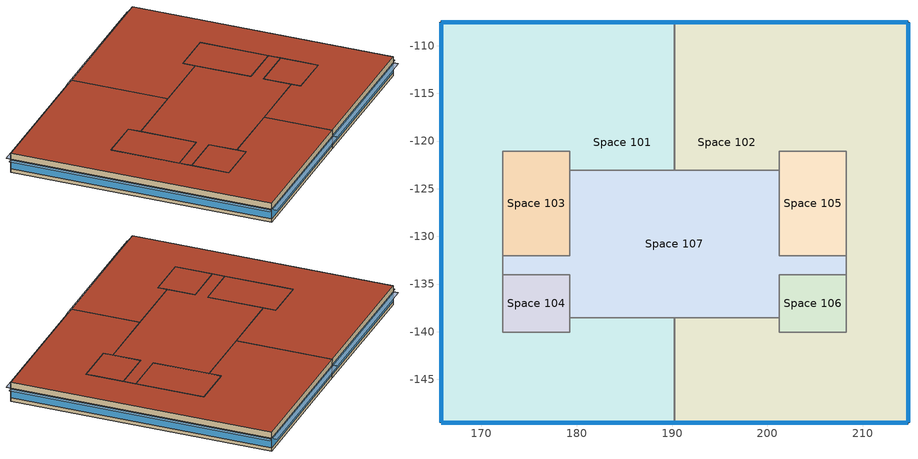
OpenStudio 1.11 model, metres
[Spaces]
Space 101
 floor ground: 190.26,-107.54 190.26,-123.04 179.26,-123.04 179.26,-121.04 172.26,-121.04 172.26,-140.04 179.26,-140.04 179.26,-138.54 190.26,-138.54 190.26,-149.54 165.76,-149.54 165.76,-107.54 z0
 wall outside: 190.26,-107.54 165.76,-107.54 165.76,-149.54 190.26,-149.54 z0:3.2
 wall to Space 107: 190.26,-138.54 179.26,-138.54 / 179.26,-123.04 190.26,-123.04 / 172.26,-134.04 172.26,-132.04 z0:3.2
 wall to Space 102: 190.26,-149.54 190.26,-138.54 / 190.26,-123.04 190.26,-107.54 z0:3.2
 wall to Space 103: 172.26,-132.04 172.26,-123.04 172.26,-121.04 179.26,-121.04 179.26,-123.04 z0:3.2
 wall to Space 104: 179.26,-138.54 179.26,-140.04 172.26,-140.04 172.26,-134.04 z0:3.2
 window: 190.23,-107.54 165.78,-107.54 / 165.76,-107.57 165.76,-149.52 / 165.78,-149.54 190.23,-149.54 z0.6:2.2
 roof outside: 190.26,-149.54 190.26,-138.54 179.26,-138.54 179.26,-140.04 172.26,-140.04 172.26,-121.04 179.26,-121.04 179.26,-123.04 190.26,-123.04 190.26,-107.54 165.76,-107.54 165.76,-149.54 z3.2
Space 102
 floor ground: 214.76,-107.54 214.76,-149.54 190.26,-149.54 190.26,-138.54 201.26,-138.54 201.26,-140.04 208.26,-140.04 208.26,-121.04 201.26,-121.04 201.26,-123.04 190.26,-123.04 190.26,-107.54 z0
 wall outside: 190.26,-149.54 214.76,-149.54 214.76,-107.54 190.26,-107.54 z0:3.2
 wall to Space 107: 201.26,-138.54 190.26,-138.54 / 208.26,-132.04 208.26,-134.04 / 190.26,-123.04 201.26,-123.04 z0:3.2
 wall to Space 106: 208.26,-134.04 208.26,-138.54 208.26,-140.04 201.26,-140.04 201.26,-138.54 z0:3.2
 wall to Space 105: 201.26,-123.04 201.26,-121.04 208.26,-121.04 208.26,-132.04 z0:3.2
 window: 214.76,-149.52 214.76,-107.57 / 190.28,-149.54 214.73,-149.54 / 214.73,-107.54 190.28,-107.54 z0.6:2.2
 roof outside: 214.76,-149.54 214.76,-107.54 190.26,-107.54 190.26,-123.04 201.26,-123.04 201.26,-121.04 208.26,-121.04 208.26,-140.04 201.26,-140.04 201.26,-138.54 190.26,-138.54 190.26,-149.54 z3.2
Space 103
 floor ground: 179.26,-121.04 179.26,-132.04 172.26,-132.04 172.26,-121.04 z0
 wall to Space 107: 172.26,-132.04 179.26,-132.04 179.26,-123.04 z0:3.2
 roof outside: 179.26,-132.04 179.26,-121.04 172.26,-121.04 172.26,-132.04 z3.2
Space 104
 floor ground: 179.26,-134.04 179.26,-140.04 172.26,-140.04 172.26,-134.04 z0
 wall to Space 107: 179.26,-138.54 179.26,-134.04 172.26,-134.04 z0:3.2
 roof outside: 179.26,-140.04 179.26,-134.04 172.26,-134.04 172.26,-140.04 z3.2
Space 105
 floor ground: 208.26,-121.04 208.26,-132.04 201.26,-132.04 201.26,-121.04 z0
 wall to Space 107: 201.26,-123.04 201.26,-132.04 208.26,-132.04 z0:3.2
 roof outside: 208.26,-132.04 208.26,-121.04 201.26,-121.04 201.26,-132.04 z3.2
Space 106
 floor ground: 208.26,-134.04 208.26,-140.04 201.26,-140.04 201.26,-134.04 z0
 wall to Space 107: 208.26,-134.04 201.26,-134.04 201.26,-138.54 z0:3.2
 roof outside: 208.26,-140.04 208.26,-134.04 201.26,-134.04 201.26,-140.04 z3.2
Space 107
 floor ground: 201.26,-123.04 201.26,-132.04 208.26,-132.04 208.26,-134.04 201.26,-134.04 201.26,-138.54 179.26,-138.54 179.26,-134.04 172.26,-134.04 172.26,-132.04 179.26,-132.04 179.26,-123.04 z0
 roof outside: 201.26,-138.54 201.26,-134.04 208.26,-134.04 208.26,-132.04 201.26,-132.04 201.26,-123.04 179.26,-123.04 179.26,-132.04 172.26,-132.04 172.26,-134.04 179.26,-134.04 179.26,-138.54 z3.2
shading: 214.73,-107.54 214.73,-106.74 190.28,-106.74 190.28,-107.54 z2.2; 190.23,-107.54 190.23,-106.74 165.78,-106.74 165.78,-107.54 z2.2; 190.23,-150.34 190.23,-149.54 165.78,-149.54 165.78,-150.34 z2.2; 214.73,-150.34 214.73,-149.54 190.28,-149.54 190.28,-150.34 z2.2; 215.56,-149.52 215.56,-107.57 214.76,-107.57 214.76,-149.52 z2.2; 165.76,-149.52 165.76,-107.57 164.96,-107.57 164.96,-149.52 z2.2
[Building]
Building 1: Space Type=189.1-2009 - Office - OpenOffice - CZ4-8; Default Construction Set=189.1-2009 - CZ5 - Office
[Site]
PRAGUE: Latitude {deg}=50.1; Longitude {deg}=14.28; Time Zone {hr}=1; Elevation {m}=366
[ClimateZones]
Climate Zone Institution Name 1=ASHRAE; Climate Zone Document Name 1=ANSI/ASHRAE Standard 169; Climate Zone Document Year 1=2006; Climate Zone Value 1=1A; Climate Zone Institution Name 2=CEC; Climate Zone Document Name 2=California Climate Zone Descriptions; Climate Zone Document Year 2=1995; Climate Zone Value 2=1
[SizingPeriod:DesignDay] Sky Clearness=0; Rain Indicator=0; Snow Indicator=0; Day of Month=21; Daylight Saving Time Indicator=0; Dry-Bulb Temperature Range Modifier Type=DefaultMultipliers
Name | Maximum Dry-Bulb Temperature {C} | Daily Dry-Bulb Temperature Range {deltaC} | Humidity Indicating Conditions at Maximum Dry-Bulb | Barometric Pressure {Pa} | Wind Speed {m/s} | Wind Direction {deg} | Month | Day Type | Humidity Indicating Type | Solar Model Indicator | ASHRAE Taub | ASHRAE Taud
KUALA LUMPUR Ann Htg Wind 99.6% Condns WS=>MCDB | 28.9 | 0 | 28.9 | 101061 | 6.7 | 350 | 12 | WinterDesignDay | Wetbulb | ASHRAEClearSky
KUALA LUMPUR Ann Clg .4% Condns DP=>MDB | 29.3 | 7.9 | 26.2 | 101061 | 3.3 | 180 | 5 | SummerDesignDay | Dewpoint | ASHRAETau | 0.519 | 1.947
KUALA LUMPUR Ann Clg .4% Condns DB=>MWB | 34.2 | 7.9 | 25.6 | 101061 | 3.3 | 180 | 5 | SummerDesignDay | Wetbulb | ASHRAETau | 0.519 | 1.947
KUALA LUMPUR Ann Htg 99.6% Condns DB | 22 | 0 | 22 | 101061 | 0.6 | 350 | 12 | WinterDesignDay | Wetbulb | ASHRAEClearSky
KUALA LUMPUR Ann Clg .4% Condns WB=>MDB | 31.5 | 7.9 | 27.5 | 101061 | 3.3 | 180 | 5 | SummerDesignDay | Wetbulb | ASHRAETau | 0.519 | 1.947
KUALA LUMPUR Ann Hum_n 99.6% Condns DP=>MCDB | 31 | 0 | 19 | 101061 | 0.6 | 350 | 12 | WinterDesignDay | Dewpoint | ASHRAEClearSky
KUALA LUMPUR Ann Clg .4% Condns Enth=>MDB | 31.7 | 7.9 | 87500 | 101061 | 3.3 | 180 | 5 | SummerDesignDay | Enthalpy | ASHRAETau | 0.519 | 1.947
PRAGUE Ann Clg .4% Condns WB=>MDB | 26.5 | 10.6 | 20 | 97005 | 3.4 | 130 | 7 | SummerDesignDay | Wetbulb | ASHRAETau | 0.494 | 1.846
PRAGUE Ann Htg Wind 99.6% Condns WS=>MCDB | 4.5 | 0 | 4.5 | 97005 | 16.4 | 230 | 1 | WinterDesignDay | Wetbulb | ASHRAEClearSky
PRAGUE Ann Clg .4% Condns DB=>MWB | 29.2 | 10.6 | 18.8 | 97005 | 3.4 | 130 | 7 | SummerDesignDay | Wetbulb | ASHRAETau | 0.494 | 1.846
PRAGUE Ann Htg 99.6% Condns DB | -14.6 | 0 | -14.6 | 97005 | 1.9 | 230 | 1 | WinterDesignDay | Wetbulb | ASHRAEClearSky
PRAGUE Ann Clg .4% Condns DP=>MDB | 22.7 | 10.6 | 17.7 | 97005 | 3.4 | 130 | 7 | SummerDesignDay | Dewpoint | ASHRAETau | 0.494 | 1.846
PRAGUE Ann Clg .4% Condns Enth=>MDB | 26.6 | 10.6 | 58600 | 97005 | 3.4 | 130 | 7 | SummerDesignDay | Enthalpy | ASHRAETau | 0.494 | 1.846
PRAGUE Ann Hum_n 99.6% Condns DP=>MCDB | -13.6 | 0 | -16.8 | 97005 | 1.9 | 230 | 1 | WinterDesignDay | Dewpoint | ASHRAEClearSky
CAIRO Ann Clg .4% Condns DP=>MDB | 27.3 | 11.5 | 23.1 | 100439 | 5.4 | 350 | 7 | SummerDesignDay | Dewpoint | ASHRAETau | 0.451 | 1.976
CAIRO Ann Hum_n 99.6% Condns DP=>MCDB | 20.2 | 0 | -3.9 | 100439 | 2.3 | 90 | 1 | WinterDesignDay | Dewpoint | ASHRAEClearSky
CAIRO Ann Clg .4% Condns DB=>MWB | 38.1 | 11.5 | 21.1 | 100439 | 5.4 | 350 | 7 | SummerDesignDay | Wetbulb | ASHRAETau | 0.451 | 1.976
CAIRO Ann Htg Wind 99.6% Condns WS=>MCDB | 14.7 | 0 | 14.7 | 100439 | 11.6 | 90 | 1 | WinterDesignDay | Wetbulb | ASHRAEClearSky
CAIRO Ann Clg .4% Condns WB=>MDB | 31.8 | 11.5 | 24.9 | 100439 | 5.4 | 350 | 7 | SummerDesignDay | Wetbulb | ASHRAETau | 0.451 | 1.976
CAIRO Ann Clg .4% Condns Enth=>MDB | 32 | 11.5 | 76100 | 100439 | 5.4 | 350 | 7 | SummerDesignDay | Enthalpy | ASHRAETau | 0.451 | 1.976
CAIRO Ann Htg 99.6% Condns DB | 7.7 | 0 | 7.7 | 100439 | 2.3 | 90 | 1 | WinterDesignDay | Wetbulb | ASHRAEClearSky
[DefaultConstructionSet] Interior Partition Construction=Interior Partition
Name | Default Exterior Surface Constructions | Default Interior Surface Constructions | Default Ground Contact Surface Constructions | Default Exterior SubSurface Constructions | Default Interior SubSurface Constructions
189.1-2009 - CZ1 - Office | Default Surface Constructions 1 | Default Surface Constructions 2 | Default Surface Constructions 3 | Default Sub Surface Constructions 1 | Default Sub Surface Constructions 2
189.1-2009 - CZ5 - Office | Default Surface Constructions 13 | Default Surface Constructions 14 | Default Surface Constructions 15 | Default Sub Surface Constructions 9 | Default Sub Surface Constructions 10
[DefaultSurfaceConstructions]
Name | Floor Construction | Wall Construction | Roof Ceiling Construction
Default Surface Constructions 1 | ExtSlabCarpet 4in ClimateZone 1-8 | ASHRAE 189.1-2009 ExtWall Mass ClimateZone 1 | ASHRAE 189.1-2009 ExtRoof IEAD ClimateZone 1
Default Surface Constructions 2; Default Surface Constructions 14 | Interior Floor | Interior Wall | Interior Ceiling
Default Surface Constructions 3; Default Surface Constructions 15 | ExtSlabCarpet 4in ClimateZone 1-8 | ExtSlabCarpet 4in ClimateZone 1-8 | ExtSlabCarpet 4in ClimateZone 1-8
Default Surface Constructions 13 | ExtSlabCarpet 4in ClimateZone 1-8 | ASHRAE 189.1-2009 ExtWall Mass ClimateZone 5 | ASHRAE 189.1-2009 ExtRoof IEAD ClimateZone 2-5
[Construction]
ExtSlabCarpet 4in ClimateZone 1-8: MAT-CC05 4 HW CONCRETE, CP02 CARPET PAD
ASHRAE 189.1-2009 ExtWall Mass ClimateZone 1: 1IN Stucco, 8IN Concrete HW, Wall Insulation [31], 1/2IN Gypsum
ASHRAE 189.1-2009 ExtRoof IEAD ClimateZone 1: Roof Membrane, Roof Insulation [18], Metal Decking
Interior Floor: F16 Acoustic tile, F05 Ceiling air space resistance, M11 100mm lightweight concrete
Interior Wall: G01a 19mm gypsum board, F04 Wall air space resistance, G01a 19mm gypsum board
Interior Ceiling: M11 100mm lightweight concrete, F05 Ceiling air space resistance, F16 Acoustic tile
ASHRAE 189.1-2009 ExtWindow ClimateZone 1: Theoretical Glass [167]
Exterior Door: F08 Metal surface, I01 25mm insulation board
Interior Window: Clear 3mm
Interior Door; Interior Partition: G05 25mm wood
ASHRAE 189.1-2009 ExtRoof IEAD ClimateZone 2-5: Roof Membrane, Roof Insulation [21], Metal Decking
ASHRAE 189.1-2009 ExtWindow ClimateZone 4-5: Theoretical Glass [207]
ASHRAE 189.1-2009 ExtWall Mass ClimateZone 5: 1IN Stucco, 8IN Concrete HW, Wall Insulation [40], 1/2IN Gypsum
[Material] Thermal Absorptance=0.9
Name | Roughness | Thickness {m} | Conductivity {W/m-K} | Density {kg/m3} | Specific Heat {J/kg-K} | Solar Absorptance | Visible Absorptance
MAT-CC05 4 HW CONCRETE | Rough | 0.1016 | 1.311 | 2240 | 836.8 | 0.85 | 0.85
1IN Stucco | Smooth | 0.0253 | 0.6918 | 1858 | 837 | 0.92 | 0.92
8IN Concrete HW | MediumRough | 0.2033 | 1.7296 | 2243 | 837 | 0.65 | 0.65
Wall Insulation [31] | MediumRough | 0.0337 | 0.0432 | 91 | 837 | 0.5 | 0.5
1/2IN Gypsum | Smooth | 0.0127 | 0.16 | 784.9 | 830 | 0.4 | 0.4
Roof Membrane | VeryRough | 0.0095 | 0.16 | 1121.29 | 1460 | 0.7 | 0.7
Roof Insulation [18] | MediumRough | 0.1693 | 0.049 | 265 | 836.8 | 0.7 | 0.7
Metal Decking | MediumSmooth | 0.0015 | 45.006 | 7680 | 418.4 | 0.6 | 0.6
F16 Acoustic tile | MediumSmooth | 0.0191 | 0.06 | 368 | 590 | 0.3 | 0.3
M11 100mm lightweight concrete | MediumRough | 0.1016 | 0.53 | 1280 | 840 | 0.5 | 0.5
G01a 19mm gypsum board | MediumSmooth | 0.019 | 0.16 | 800 | 1090 | 0.4 | 0.4
F08 Metal surface | Smooth | 0.0008 | 45.28 | 7824 | 500 | 0.7 | 0.7
I01 25mm insulation board | MediumRough | 0.0254 | 0.03 | 43 | 1210 | 0.6 | 0.6
G05 25mm wood | MediumSmooth | 0.0254 | 0.15 | 608 | 1630 | 0.5 | 0.5
Roof Insulation [21] | MediumRough | 0.2105 | 0.049 | 265 | 836.8 | 0.7 | 0.7
Wall Insulation [40] | MediumRough | 0.0794 | 0.0432 | 91 | 837 | 0.5 | 0.5
[Material:NoMass]
CP02 CARPET PAD: Roughness=Smooth; Thermal Resistance {m2-K/W}=0.1; Thermal Absorptance=0.9; Solar Absorptance=0.8; Visible Absorptance=0.8
[Material:AirGap]
Name | Thermal Resistance {m2-K/W}
F05 Ceiling air space resistance | 0.18
F04 Wall air space resistance | 0.15
[DefaultSubSurfaceConstructions]
Name | Fixed Window Construction | Operable Window Construction | Door Construction | Tubular Daylight Dome Construction | Tubular Daylight Diffuser Construction
Default Sub Surface Constructions 1 | ASHRAE 189.1-2009 ExtWindow ClimateZone 1 | ASHRAE 189.1-2009 ExtWindow ClimateZone 1 | Exterior Door | Interior Window | Interior Window
Default Sub Surface Constructions 2; Default Sub Surface Constructions 10 | Interior Window | Interior Window | Interior Door
Default Sub Surface Constructions 9 | ASHRAE 189.1-2009 ExtWindow ClimateZone 4-5 | ASHRAE 189.1-2009 ExtWindow ClimateZone 4-5 | Exterior Door | Interior Window | Interior Window
[WindowMaterial:Glazing] Optical Data Type=SpectralAverage; Thickness {m}=0.003; Back Side Solar Reflectance at Normal Incidence=0; Back Side Visible Reflectance at Normal Incidence=0; Infrared Transmittance at Normal Incidence=0; Dirt Correction Factor for Solar and Visible Transmittance=1; Solar Diffusing=No
Name | Solar Transmittance at Normal Incidence | Front Side Solar Reflectance at Normal Incidence | Visible Transmittance at Normal Incidence | Front Side Visible Reflectance at Normal Incidence | Front Side Infrared Hemispherical Emissivity | Back Side Infrared Hemispherical Emissivity | Conductivity {W/m-K}
Theoretical Glass [167] | 0.2374 | 0.7126 | 0.2512 | 0.6988 | 0.985 | 0.985 | 2.1073
Clear 3mm | 0.837 | 0.075 | 0.898 | 0.081 | 0.84 | 0.84 | 0.9
Theoretical Glass [207] | 0.3311 | 0.6189 | 0.44 | 0.51 | 0.9 | 0.9 | 0.0133
[SpaceType] Standards Building Type=Office
Name | Default Schedule Set | Design Specification Outdoor Air Object | Standards Space Type
189.1-2009 - Office - OpenOffice - CZ1-3 | 189.1-2009 - Office - OpenOffice - CZ1-3 Schedule Set | 189.1-2009 - Office - OpenOffice - CZ1-3 Ventilation | OpenOffice
189.1-2009 - Office - Restroom - CZ1-3 | 189.1-2009 - Office - Restroom - CZ1-3 Schedule Set | 189.1-2009 - Office - Restroom - CZ1-3 Ventilation | Restroom
189.1-2009 - Office - Stair - CZ1-3 | 189.1-2009 - Office - Stair - CZ1-3 Schedule Set | 189.1-2009 - Office - Stair - CZ1-3 Ventilation | Stair
189.1-2009 - Office - OpenOffice - CZ4-8 | 189.1-2009 - Office - OpenOffice - CZ4-8 Schedule Set | 189.1-2009 - Office - OpenOffice - CZ4-8 Ventilation | OpenOffice
[DefaultScheduleSet] Lighting Schedule=Office Bldg Light; Infiltration Schedule=Office Infil Quarter On
Name | Number of People Schedule | People Activity Level Schedule | Electric Equipment Schedule
189.1-2009 - Office - OpenOffice - CZ1-3 Schedule Set; 189.1-2009 - Office - OpenOffice - CZ4-8 Schedule Set | Office Work Occ | Office Activity | Office Bldg Equip
189.1-2009 - Office - Restroom - CZ1-3 Schedule Set | Office Misc Occ | Office Activity | Office Bldg Equip
189.1-2009 - Office - Stair - CZ1-3 Schedule Set
[Lights:Definition] Design Level Calculation Method=Watts/Area
Name | Watts per Space Floor Area {W/m2}
189.1-2009 - Office - OpenOffice - CZ1-3 Lights Definition; 189.1-2009 - Office - OpenOffice - CZ4-8 Lights Definition | 10.6563
189.1-2009 - Office - Restroom - CZ1-3 Lights Definition | 8.71877
189.1-2009 - Office - Stair - CZ1-3 Lights Definition | 5.81251
[Lights]
Name | Lights Definition | Space or SpaceType
189.1-2009 - Office - OpenOffice - CZ1-3 Lights | 189.1-2009 - Office - OpenOffice - CZ1-3 Lights Definition | 189.1-2009 - Office - OpenOffice - CZ1-3
189.1-2009 - Office - Restroom - CZ1-3 Lights | 189.1-2009 - Office - Restroom - CZ1-3 Lights Definition | 189.1-2009 - Office - Restroom - CZ1-3
189.1-2009 - Office - Stair - CZ1-3 Lights | 189.1-2009 - Office - Stair - CZ1-3 Lights Definition | 189.1-2009 - Office - Stair - CZ1-3
189.1-2009 - Office - OpenOffice - CZ4-8 Lights | 189.1-2009 - Office - OpenOffice - CZ4-8 Lights Definition | 189.1-2009 - Office - OpenOffice - CZ4-8
[DesignSpecification:OutdoorAir] Outdoor Air Method=Sum
Name | Outdoor Air Flow per Person {m3/s-person} | Outdoor Air Flow per Floor Area {m3/s-m2}
189.1-2009 - Office - OpenOffice - CZ1-3 Ventilation; 189.1-2009 - Office - OpenOffice - CZ4-8 Ventilation | 0.00943895
189.1-2009 - Office - Restroom - CZ1-3 Ventilation |  | 0.0048768
189.1-2009 - Office - Stair - CZ1-3 Ventilation |  | 0.000254
[People:Definition] Number of People Calculation Method=People/Area; Fraction Radiant=0.3
Name | People per Space Floor Area {person/m2}
189.1-2009 - Office - OpenOffice - CZ1-3 People Definition; 189.1-2009 - Office - OpenOffice - CZ4-8 People Definition | 0.0565105
189.1-2009 - Office - Restroom - CZ1-3 People Definition | 0.107639
[People]
Name | People Definition | Space or SpaceType
189.1-2009 - Office - OpenOffice - CZ1-3 People | 189.1-2009 - Office - OpenOffice - CZ1-3 People Definition | 189.1-2009 - Office - OpenOffice - CZ1-3
189.1-2009 - Office - Restroom - CZ1-3 People | 189.1-2009 - Office - Restroom - CZ1-3 People Definition | 189.1-2009 - Office - Restroom - CZ1-3
189.1-2009 - Office - OpenOffice - CZ4-8 People | 189.1-2009 - Office - OpenOffice - CZ4-8 People Definition | 189.1-2009 - Office - OpenOffice - CZ4-8
[SpaceInfiltration:DesignFlowRate] Design Flow Rate Calculation Method=Flow/ExteriorArea
Name | Space or SpaceType | Flow per Exterior Surface Area {m3/s-m2}
189.1-2009 - Office - OpenOffice - CZ1-3 Infiltration | 189.1-2009 - Office - OpenOffice - CZ1-3 | 0.00030226
189.1-2009 - Office - Restroom - CZ1-3 Infiltration | 189.1-2009 - Office - Restroom - CZ1-3 | 0.00030226
189.1-2009 - Office - Stair - CZ1-3 Infiltration | 189.1-2009 - Office - Stair - CZ1-3 | 0.00030226
189.1-2009 - Office - OpenOffice - CZ4-8 Infiltration | 189.1-2009 - Office - OpenOffice - CZ4-8 | 0.000226568
[ElectricEquipment:Definition] Design Level Calculation Method=Watts/Area
Name | Watts per Space Floor Area {W/m2}
189.1-2009 - Office - OpenOffice - CZ1-3 Electric Equipment Definition; 189.1-2009 - Office - OpenOffice - CZ4-8 Electric Equipment Definition | 7.64238
189.1-2009 - Office - Restroom - CZ1-3 Electric Equipment Definition | 0.753474
[ElectricEquipment]
Name | Electric Equipment Definition | Space or SpaceType
189.1-2009 - Office - OpenOffice - CZ1-3 Electric Equipment | 189.1-2009 - Office - OpenOffice - CZ1-3 Electric Equipment Definition | 189.1-2009 - Office - OpenOffice - CZ1-3
189.1-2009 - Office - Restroom - CZ1-3 Electric Equipment | 189.1-2009 - Office - Restroom - CZ1-3 Electric Equipment Definition | 189.1-2009 - Office - Restroom - CZ1-3
189.1-2009 - Office - OpenOffice - CZ4-8 Electric Equipment | 189.1-2009 - Office - OpenOffice - CZ4-8 Electric Equipment Definition | 189.1-2009 - Office - OpenOffice - CZ4-8
[ThermostatSetpoint:DualSetpoint] Heating Setpoint Temperature Schedule=Medium Office HtgSetp; Cooling Setpoint Temperature Schedule=Medium Office ClgSetp
Thermal Zone 1 Thermostat; Thermal Zone 2 Thermostat; Thermal Zone 3 Thermostat; Thermal Zone 4 Thermostat; Thermal Zone 5 Thermostat; Thermal Zone 6 Thermostat
[BuildingStory] Nominal Z Coordinate {m}=0; Nominal Floor to Floor Height {m}=3.2
Building Story 1; Building Story 2; Building Story 3; Building Story 4; Building Story 5; Building Story 6; Building Story 7
[Space] Building Story=Building Story 1
Name | Space Type | Default Construction Set | Thermal Zone
Space 101 | 189.1-2009 - Office - OpenOffice - CZ1-3 | 189.1-2009 - CZ1 - Office | Thermal Zone 1
Space 102 | 189.1-2009 - Office - OpenOffice - CZ1-3 | 189.1-2009 - CZ1 - Office | Thermal Zone 2
Space 103 | 189.1-2009 - Office - Restroom - CZ1-3 | 189.1-2009 - CZ1 - Office | Thermal Zone 6
Space 104 | 189.1-2009 - Office - Stair - CZ1-3 | 189.1-2009 - CZ1 - Office | Thermal Zone 3
Space 105 | 189.1-2009 - Office - Restroom - CZ1-3 | 189.1-2009 - CZ1 - Office | Thermal Zone 5
Space 106 | 189.1-2009 - Office - Stair - CZ1-3 | 189.1-2009 - CZ1 - Office | Thermal Zone 4
Space 107 |  |  | Thermal Zone 7
[ThermalZone] Use Ideal Air Loads=Yes
Name | Thermostat
Thermal Zone 1 | Thermal Zone 1 Thermostat
Thermal Zone 2 | Thermal Zone 2 Thermostat
Thermal Zone 3 | Thermal Zone 3 Thermostat
Thermal Zone 4 | Thermal Zone 4 Thermostat
Thermal Zone 5 | Thermal Zone 5 Thermostat
Thermal Zone 6 | Thermal Zone 6 Thermostat
Thermal Zone 7
[Sizing:Zone] Zone Cooling Design Supply Air Temperature Input Method=SupplyAirTemperature; Zone Cooling Design Supply Air Temperature {C}=14; Zone Cooling Design Supply Air Temperature Difference {deltaC}=11.11; Zone Heating Design Supply Air Temperature Input Method=SupplyAirTemperature; Zone Heating Design Supply Air Temperature {C}=40; Zone Heating Design Supply Air Temperature Difference {deltaC}=11.11; Zone Cooling Design Supply Air Humidity Ratio {kg-H2O/kg-air}=0.0085; Zone Heating Design Supply Air Humidity Ratio {kg-H2O/kg-air}=0.008; Cooling Design Air Flow Method=DesignDay; Heating Design Air Flow Method=DesignDay; Account for Dedicated Outdoor Air System=No; Dedicated Outdoor Air System Control Strategy=NeutralSupplyAir; Dedicated Outdoor Air Low Setpoint Temperature for Design {C}=autosize; Dedicated Outdoor Air High Setpoint Temperature for Design {C}=autosize
Thermal Zone 1; Thermal Zone 2; Thermal Zone 3; Thermal Zone 4; Thermal Zone 5; Thermal Zone 6; Thermal Zone 7
[Schedule:Ruleset]
Name | Default Day Schedule | Summer Design Day Schedule | Winter Design Day Schedule
Office Bldg Light | Office Bldg Light Default Schedule | Office Bldg Light Summer Design Day | Office Bldg Light Winter Design Day
Office Misc Occ | Office Bldg Occ Default Schedule 1 | Office Bldg Occ Summer Design Day 1 | Office Bldg Occ Winter Design Day 1
Office Activity | Office Activity Default Schedule | Office Activity Summer Design Day | Office Activity Winter Design Day
Office Infil Quarter On | Office Infil Quarter On Default Schedule | Office Infil Quarter On Summer Design Day | Office Infil Quarter On Winter Design Day
Office Bldg Equip | Office Bldg Equip Default Schedule | Office Bldg Equip Summer Design Day | Office Bldg Equip Winter Design Day
Medium Office HtgSetp | Medium Office HtgSetp Default Schedule | Medium Office HtgSetp Summer Design Day | Medium Office HtgSetp Winter Design Day
Medium Office ClgSetp | Medium Office ClgSetp Default Schedule | Medium Office ClgSetp Summer Design Day | Medium Office ClgSetp Winter Design Day
Office Work Occ | Office Bldg Occ Default Schedule | Office Bldg Occ Summer Design Day | Office Bldg Occ Winter Design Day
[Schedule:Day]
Office Bldg Light Default Schedule: 5, 0, 0.05, 7, 0, 0.1, 8, 0, 0.3, 17, 0, 0.9, 18, 0, 0.7, 20, 0, 0.5, 22, 0, 0.3, 23, 0, 0.1, 24, 0, 0.05
Office Bldg Light Summer Design Day; Office Infil Quarter On Rule 1 Day Schedule; Office Bldg Equip Summer Design Day: 24, 0, 1
Office Bldg Light Winter Design Day; Office Bldg Occ Winter Design Day 1; Office Bldg Occ Rule 1 Day Schedule 1; Office Bldg Equip Winter Design Day; Office Bldg Occ Winter Design Day; Office Bldg Occ Rule 1 Day Schedule: 24, 0, 0
Office Bldg Light Rule 1 Day Schedule: 24, 0, 0.05
Office Bldg Light Rule 2 Day Schedule: 6, 0, 0.05, 8, 0, 0.1, 14, 0, 0.5, 17, 0, 0.15, 24, 0, 0.05
Office Bldg Occ Default Schedule 1: 6, 0, 0, 7, 0, 0.1, 8, 0, 0.2, 20, 0, 0.4, 22, 0, 0.1, 24, 0, 0.05
Office Bldg Occ Summer Design Day 1; Office Bldg Occ Summer Design Day: 6, 0, 0, 22, 0, 1, 24, 0, 0.05
Office Bldg Occ Rule 2 Day Schedule 1: 6, 0, 0, 8, 0, 0.1, 14, 0, 0.25, 17, 0, 0.1, 24, 0, 0
Office Activity Default Schedule; Office Activity Summer Design Day; Office Activity Winter Design Day: 24, 0, 132
Office Infil Quarter On Default Schedule; Office Infil Quarter On Summer Design Day: 6, 0, 1, 22, 0, 0.25, 24, 0, 1
Office Infil Quarter On Winter Design Day; Office Infil Quarter On Rule 2 Day Schedule: 6, 0, 1, 18, 0, 0.25, 24, 0, 1
Office Bldg Equip Default Schedule: 8, 0, 0.4, 12, 0, 0.9, 13, 0, 0.8, 17, 0, 0.9, 18, 0, 0.8, 20, 0, 0.6, 22, 0, 0.5, 24, 0, 0.4
Office Bldg Equip Rule 1 Day Schedule: 24, 0, 0.3
Office Bldg Equip Rule 2 Day Schedule: 6, 0, 0.3, 8, 0, 0.4, 14, 0, 0.5, 17, 0, 0.35, 24, 0, 0.3
Medium Office HtgSetp Default Schedule: 6, 0, 15.6, 22, 0, 21, 24, 0, 15.6
Medium Office HtgSetp Summer Design Day; Medium Office HtgSetp Rule 1 Day Schedule: 24, 0, 15.6
Medium Office HtgSetp Winter Design Day: 24, 0, 21
Medium Office HtgSetp Rule 2 Day Schedule: 6, 0, 15.6, 18, 0, 21, 24, 0, 15.6
Medium Office ClgSetp Default Schedule; Medium Office ClgSetp Summer Design Day: 6, 0, 26.7, 22, 0, 24, 24, 0, 26.7
Medium Office ClgSetp Winter Design Day; Medium Office ClgSetp Rule 1 Day Schedule: 24, 0, 26.7
Medium Office ClgSetp Rule 2 Day Schedule: 6, 0, 26.7, 18, 0, 24, 24, 0, 26.7
Office Bldg Occ Default Schedule: 6, 0, 0, 7, 0, 0.1, 8, 0, 0.2, 12, 0, 0.85, 13, 0, 0.5, 17, 0, 0.85, 18, 0, 0.7, 20, 0, 0.4, 22, 0, 0.1, 24, 0, 0.05
Office Bldg Occ Rule 2 Day Schedule: 6, 0, 0, 8, 0, 0.1, 14, 0, 0.4, 17, 0, 0.1, 24, 0, 0
[Schedule:Rule] Apply Monday=No; Apply Tuesday=No; Apply Wednesday=No; Apply Thursday=No; Apply Friday=No; Date Specification Type=DateRange; Start Month=1; Start Day=1; End Month=12; End Day=31
Name | Schedule Ruleset | Rule Order | Day Schedule | Apply Sunday | Apply Saturday
Office Bldg Light Rule 1 | Office Bldg Light | 0 | Office Bldg Light Rule 1 Day Schedule | Yes | No
Office Bldg Light Rule 2 | Office Bldg Light | 1 | Office Bldg Light Rule 2 Day Schedule | No | Yes
Office Misc Occ Rule 1 | Office Misc Occ | 0 | Office Bldg Occ Rule 1 Day Schedule 1 | Yes | No
Office Misc Occ Rule 2 | Office Misc Occ | 1 | Office Bldg Occ Rule 2 Day Schedule 1 | No | Yes
Office Infil Quarter On Rule 1 | Office Infil Quarter On | 0 | Office Infil Quarter On Rule 1 Day Schedule | Yes | No
Office Infil Quarter On Rule 2 | Office Infil Quarter On | 1 | Office Infil Quarter On Rule 2 Day Schedule | No | Yes
Office Bldg Equip Rule 1 | Office Bldg Equip | 0 | Office Bldg Equip Rule 1 Day Schedule | Yes | No
Office Bldg Equip Rule 2 | Office Bldg Equip | 1 | Office Bldg Equip Rule 2 Day Schedule | No | Yes
Medium Office HtgSetp Rule 1 | Medium Office HtgSetp | 0 | Medium Office HtgSetp Rule 1 Day Schedule | Yes | No
Medium Office HtgSetp Rule 2 | Medium Office HtgSetp | 1 | Medium Office HtgSetp Rule 2 Day Schedule | No | Yes
Medium Office ClgSetp Rule 1 | Medium Office ClgSetp | 0 | Medium Office ClgSetp Rule 1 Day Schedule | Yes | No
Medium Office ClgSetp Rule 2 | Medium Office ClgSetp | 1 | Medium Office ClgSetp Rule 2 Day Schedule | No | Yes
Office Work Occ Rule 1 | Office Work Occ | 0 | Office Bldg Occ Rule 1 Day Schedule | Yes | No
Office Work Occ Rule 2 | Office Work Occ | 1 | Office Bldg Occ Rule 2 Day Schedule | No | Yes
